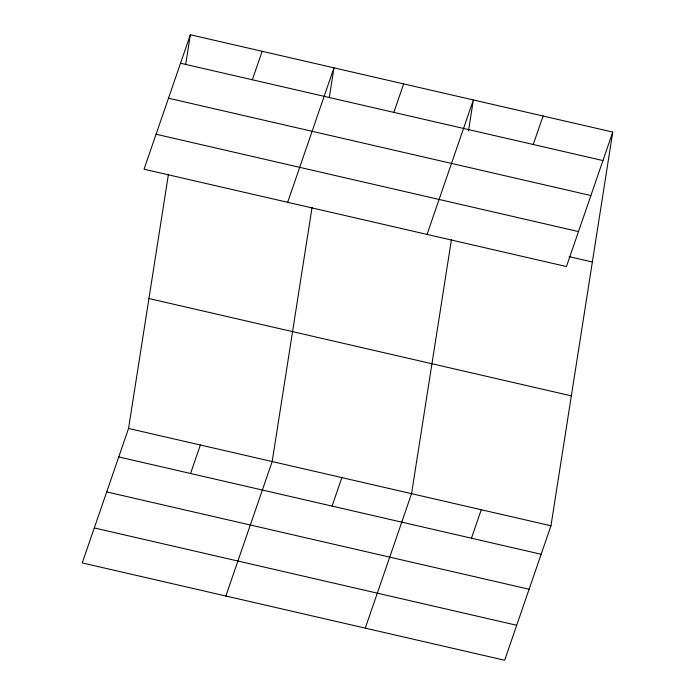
<?xml version="1.0" encoding="UTF-8"?>
<svg xmlns="http://www.w3.org/2000/svg" width="695" height="695" viewBox="0 0 695 695"><rect width="100%" height="100%" fill="white"/><g stroke="black" fill="none" stroke-linecap="round" stroke-linejoin="round"><path stroke-width="1.04" d="M612.747 132.076L566.451 266.541L144.039 169.215L190.343 34.75L612.747 132.076L550.961 525.785L504.657 660.25L82.253 562.924L128.549 428.459L168.451 174.237M185.661 64.566L190.343 34.75M312.072 207.327L272.171 461.549L225.866 596.015M329.282 97.656L333.956 67.841L287.661 202.306M451.463 239.445L411.562 493.667L365.266 628.132M468.508 130.842L473.356 99.958L427.051 234.423M252.337 79.786L262.154 51.3M190.552 473.495L200.36 445M393.848 112.39L403.656 83.895M332.062 506.099L341.87 477.604M533.239 144.508L543.047 116.013M471.453 538.217L481.261 509.722M180.526 63.236L602.939 160.562M168.485 98.212L590.898 195.538M156.08 134.248L578.492 231.574M569.127 256.646L592.357 261.998M148.939 298.537L571.351 395.863M128.549 428.459L550.961 525.785M118.741 456.945L541.153 554.271M106.7 491.921L529.112 589.247M94.294 527.948L516.698 625.274"/></g></svg>
